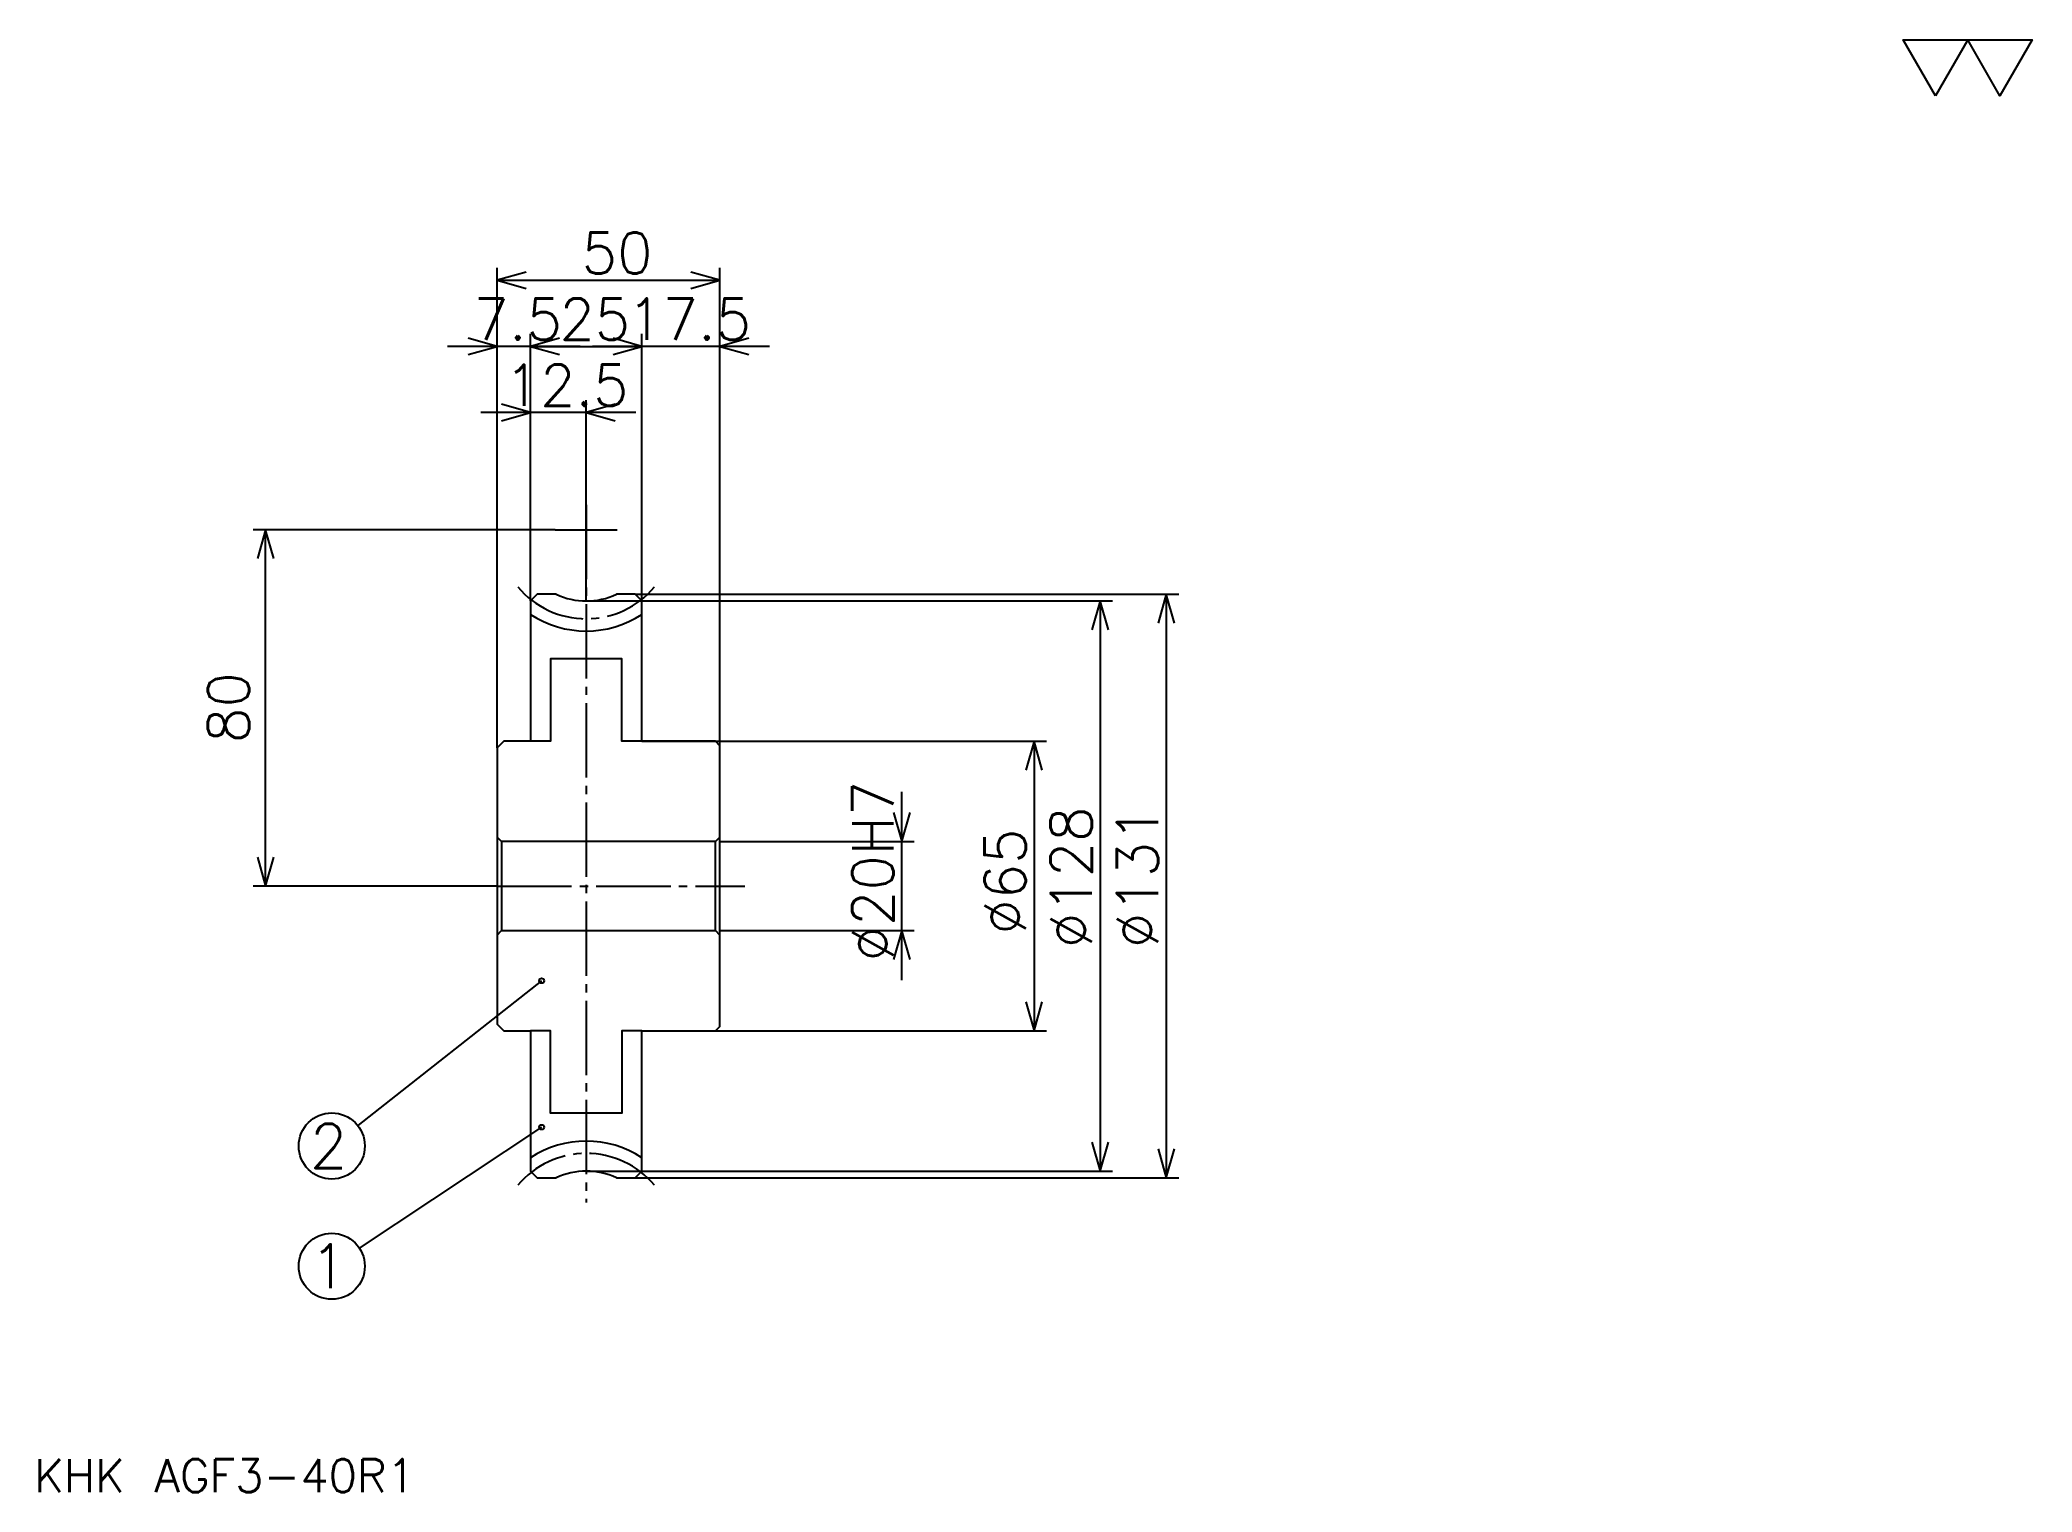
# Model space of a CAD drawing. Extents: x 20 to 467, y 20 to 346.
import ezdxf

# ---------------------------------------------------------------- set-up
doc = ezdxf.new("R2010")
doc.units = 0
doc.linetypes.add('DASHDOT', pattern=[22.258065, 16.693548, -1.854839, 1.854839, -1.854839])
doc.layers.get('0').update_dxf_attribs({"linetype": 'CONTINUOUS'})
doc.layers.add('DASHDOT', color=6, linetype='DASHDOT')
doc.styles.add('KANJI', font='TXT', dxfattribs={"bigfont": 'BIGFONT'})

msp = doc.modelspace()

# ---------------------------------------------------------------- linework, layer by layer
at = {"color": 5}
for p, q in [((122.419357, 221.955643), (122.419357, 295.221771)), ((172.419357, 221.955643), (172.419357, 295.221771)), ((122.419357, 292.439514), (172.419357, 292.439514)), ((141.048386, 277.6008), (111.290329, 277.6008)), ((129.919357, 221.955643), (129.919357, 280.383057)), ((129.919357, 277.6008), (154.919357, 277.6008)), ((183.548386, 277.6008), (143.790329, 277.6008)), ((154.919357, 221.955643), (154.919357, 280.383057)), ((142.419357, 220.455643), (142.419357, 265.544342)), ((153.548386, 262.762085), (118.790321, 262.762085)), ((135.483871, 236.455643), (67.701614, 236.455643)), ((70.483871, 156.455643), (70.483871, 236.455643)), ((122.419357, 187.455643), (122.419357, 221.955643)), ((129.919357, 220.455643), (129.919357, 221.955643)), ((142.419357, 220.455643), (172.419357, 220.455643)), ((153.419357, 221.955643), (172.419357, 221.955643)), ((154.919357, 220.455643), (154.919357, 221.955643)), ((172.419357, 221.955643), (275.362915, 221.955643)), ((172.419357, 187.955643), (172.419357, 221.955643)), ((172.419357, 220.455643), (260.52417, 220.455643)), ((257.741943, 220.455643), (257.741943, 92.455643)), ((272.580627, 221.955643), (272.580627, 90.955643)), ((154.919357, 188.955643), (172.419357, 188.955643)), ((172.419357, 188.955643), (245.685486, 188.955643)), ((242.903229, 188.955643), (242.903229, 123.955643)), ((213.2258, 135.326614), (213.2258, 177.584671)), ((172.419357, 166.455643), (216.008057, 166.455643)), ((122.419357, 156.455643), (67.701614, 156.455643)), ((172.419357, 146.455643), (216.008057, 146.455643)), ((132.419357, 135.205643), (91.151016, 102.699753)), ((154.919357, 123.955643), (172.419357, 123.955643)), ((172.419357, 123.955643), (245.685486, 123.955643)), ((132.419357, 102.330643), (91.506508, 75.208366)), ((142.419357, 92.455643), (172.419357, 92.455643)), ((153.419357, 90.955643), (172.419357, 90.955643)), ((172.419357, 92.455643), (260.52417, 92.455643)), ((172.419357, 90.955643), (275.362915, 90.955643))]:
    msp.add_line(p, q, dxfattribs=at)
at = {"color": 4}
for p, q in [((172.419357, 167.455643), (171.419357, 166.455643)), ((122.419357, 145.455643), (123.419357, 146.455643)), ((172.419357, 145.455643), (171.419357, 146.455643))]:
    msp.add_line(p, q, dxfattribs=at)
at = {"color": 7}
msp.add_lwpolyline([(445.161285, 333.870972), (437.927429, 346.409668), (466.862915, 346.409668), (459.629028, 333.870972), (452.395142, 346.409668), (445.161285, 333.870972)], dxfattribs=at)
at = {"color": 5}
for points in [[(128.911285, 294.294373), (122.419357, 292.439514), (128.911285, 290.584656)], [(165.927429, 290.584656), (172.419357, 292.439514), (165.927429, 294.294373)], [(115.927422, 275.745972), (122.419357, 277.6008), (115.927422, 279.455627)], [(136.411285, 279.455627), (129.919357, 277.6008), (136.411285, 275.745972)], [(136.411285, 279.455627), (129.919357, 277.6008), (136.411285, 275.745972)], [(148.427429, 275.745972), (154.919357, 277.6008), (148.427429, 279.455627)], [(148.427429, 275.745972), (154.919357, 277.6008), (148.427429, 279.455627)], [(178.911285, 279.455627), (172.419357, 277.6008), (178.911285, 275.745972)], [(123.427422, 260.907257), (129.919357, 262.762085), (123.427422, 264.616943)], [(148.911285, 264.616943), (142.419357, 262.762085), (148.911285, 260.907257)], [(72.338715, 229.963715), (70.483871, 236.455643), (68.629036, 229.963715)], [(259.596771, 213.963715), (257.741943, 220.455643), (255.887085, 213.963715)], [(274.435486, 215.463715), (272.580627, 221.955643), (270.7258, 215.463715)], [(244.758057, 182.463715), (242.903229, 188.955643), (241.048401, 182.463715)], [(211.370972, 172.947571), (213.2258, 166.455643), (215.080643, 172.947571)], [(68.629036, 162.947571), (70.483871, 156.455643), (72.338715, 162.947571)], [(215.080643, 139.963715), (213.2258, 146.455643), (211.370972, 139.963715)], [(241.048401, 130.447571), (242.903229, 123.955643), (244.758057, 130.447571)], [(255.887085, 98.947578), (257.741943, 92.455643), (259.596771, 98.947578)], [(270.7258, 97.447578), (272.580627, 90.955643), (274.435486, 97.447578)]]:
    msp.add_lwpolyline(points, dxfattribs=at)
at = {"color": 4}
for points in [[(135.655487, 221.955643), (131.419357, 221.955643), (129.919357, 220.455643), (129.919357, 188.955643), (123.919357, 188.955643), (122.419357, 187.455643), (122.419357, 145.455643)], [(154.919357, 188.955643), (154.919357, 220.455643), (153.419357, 221.955643), (149.183228, 221.955643)], [(154.919357, 188.955643), (150.419357, 188.955643), (150.419357, 207.455643), (134.419357, 207.455643), (134.419357, 188.955643), (129.919357, 188.955643)], [(154.919357, 123.955643), (171.419357, 123.955643), (172.419357, 124.955643), (172.419357, 187.955643), (171.419357, 188.955643), (154.919357, 188.955643)], [(122.419357, 167.455643), (123.419357, 166.455643), (123.419357, 146.455643), (171.419357, 146.455643), (171.419357, 166.455643), (123.419357, 166.455643)], [(122.419357, 145.455643), (122.419357, 125.455643), (123.919357, 123.955643), (129.919357, 123.955643), (129.919357, 92.455643), (131.419357, 90.955643), (135.655487, 90.955643)], [(154.919357, 123.955643), (150.419357, 123.955643), (150.419357, 105.455643), (134.419357, 105.455643), (134.419357, 123.955643), (129.919357, 123.955643)], [(149.183228, 90.955643), (153.419357, 90.955643), (154.919357, 92.455643), (154.919357, 123.955643)]]:
    msp.add_lwpolyline(points, dxfattribs=at)
at = {"color": 5}
for centre, radius in [((132.419357, 135.205643), 0.556452), ((85.322586, 98.108871), 7.419355), ((132.419357, 102.330643), 0.556452), ((85.322586, 71.108871), 7.419355)]:
    msp.add_circle(centre, radius, dxfattribs=at)
at = {"color": 4}
for centre, radius, start, end in [((142.419357, 236.455643), 16, 244.99216597, 295.00783159), ((142.419357, 236.455643), 22.75, 236.67067185, 303.32932815), ((142.419357, 76.455643), 22.75, 56.67067185, 123.32932815), ((142.419357, 76.455643), 16, 64.99216841, 115.00783403)]:
    msp.add_arc(centre, radius, start, end, dxfattribs=at)
at = {"layer": 'DASHDOT', "color": 7}
for p, q in [((142.419357, 242.020157), (142.419357, 85.391129)), ((135.483871, 236.455643), (149.354843, 236.455643)), ((122.419357, 156.455643), (177.983871, 156.455643))]:
    msp.add_line(p, q, dxfattribs=at)
for centre, start, end in [((142.419357, 236.455643), 219.99999848, 320.00000152), ((142.419357, 76.455643), 39.99999848, 140.00000152)]:
    msp.add_arc(centre, 20, start, end, dxfattribs=at)

# ---------------------------------------------------------------- texts
at = {"color": 7, "style": 'KANJI'}
for s, height, p in [('50', 9.274194, (141.391129, 293.923401)), ('7.5', 9.274194, (117.127022, 279.084656)), ('25', 9.274194, (136.391129, 279.084656)), ('17.5', 9.274194, (151.6129, 279.084656)), ('12.5', 9.274194, (124.112907, 264.245972)), ('2', 9.892473, (80.376343, 93.162628)), ('1', 9.892473, (80.376343, 66.162636)), ('KHK AGF3-40R1', 7.419355, (18.548388, 20.403225))]:
    msp.add_text(s, height=height, dxfattribs=at).set_placement(p)
for s, p in [('80', (66.7742, 188.572571)), ('%%c20H7', (211.370972, 139.530243)), ('%%c128', (255.887085, 142.544342)), ('%%c131', (270.7258, 142.544342)), ('%%c65', (241.048401, 145.558472))]:
    msp.add_text(s, height=9.274194, rotation=90, dxfattribs=at).set_placement(p)

doc.saveas('drawing.dxf')
